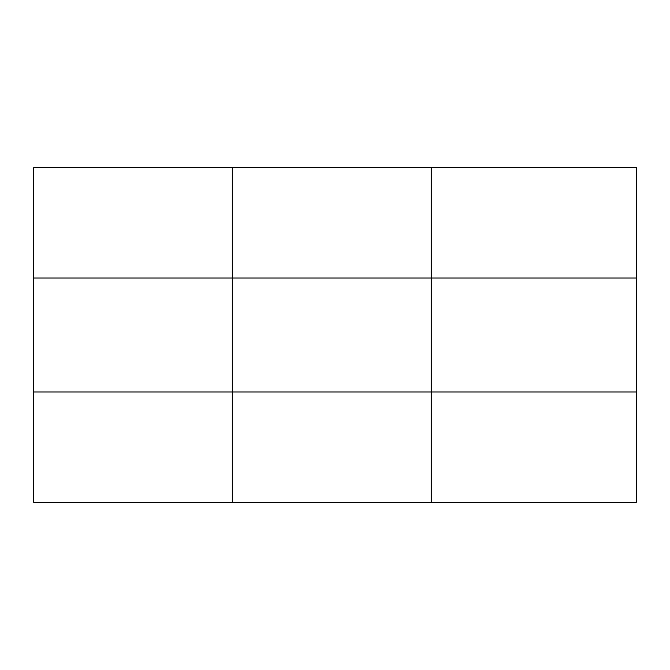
<?xml version="1.0" encoding="UTF-8"?>
<svg xmlns="http://www.w3.org/2000/svg" width="670" height="670" viewBox="0 0 670 670"><rect width="100%" height="100%" fill="white"/><g stroke="black" fill="none" stroke-linecap="round" stroke-linejoin="round"><path stroke-width="1" d="M232.49 502.5L232.49 167.5M431.48 502.5L431.48 167.5M33.5 278.05L636.5 278.05M33.5 391.95L636.5 391.95M636.5 167.5L33.5 167.5L33.5 502.5L636.5 502.5L636.5 167.5"/></g></svg>
